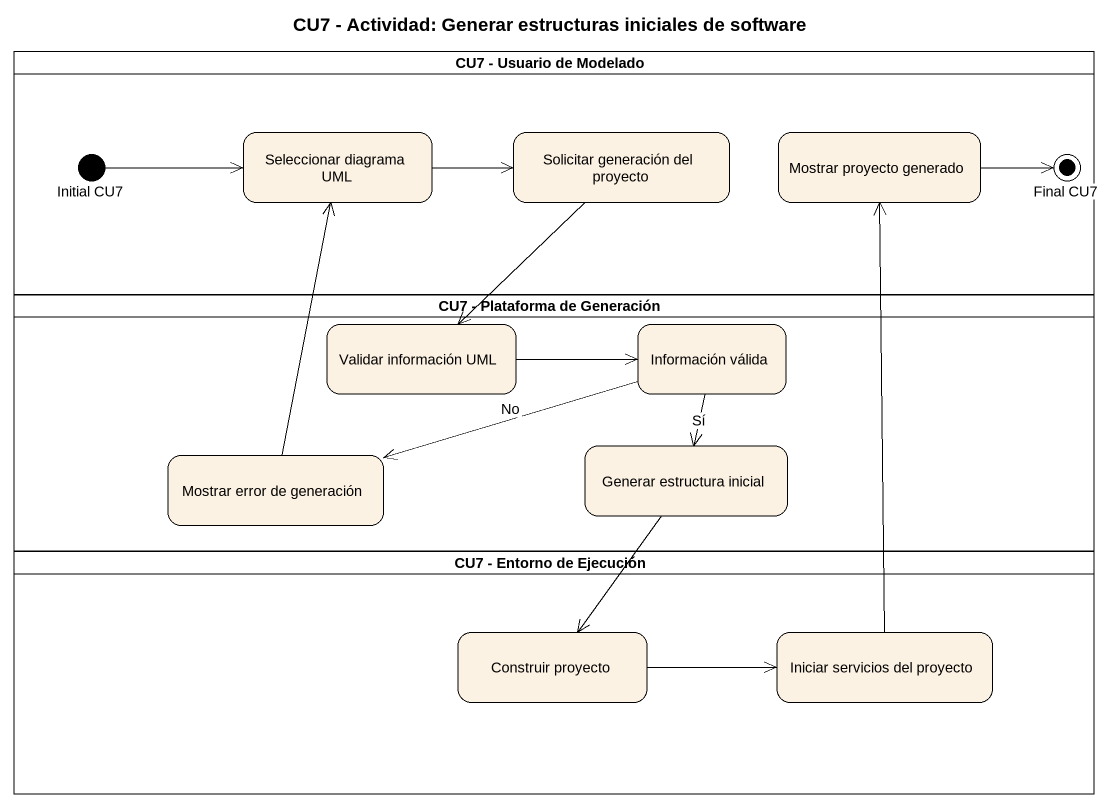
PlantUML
@startuml
title CU7 - Actividad: Generar estructuras iniciales de software
hide empty description
state "CU7 - Usuario de Modelado" as CU7_Usuario_de_Modelado <<partition>> {
  state "Initial CU7" as Initial_CU7 <<start>>
  state "Seleccionar diagrama UML" as Seleccionar_diagrama_UML
  state "Solicitar generación del proyecto" as Solicitar_generación_del
  state "Mostrar proyecto generado" as Mostrar_proyecto_generado
  state "Final CU7" as Final_CU7 <<end>>
}
state "CU7 - Plataforma de Generación" as CU7_Plataforma_de_Generación <<partition>> {
  state "Validar información UML" as Validar_información_UML
  state "Información válida" as Información_válida
  state "Mostrar error de generación" as Mostrar_error_de_generación
  state "Generar estructura inicial" as Generar_estructura_inicial
}
state "CU7 - Entorno de Ejecución" as CU7_Entorno_de_Ejecución <<partition>> {
  state "Construir proyecto" as Construir_proyecto
  state "Iniciar servicios del proyecto" as Iniciar_servicios_del
}
Initial_CU7 -right-> Seleccionar_diagrama_UML
Seleccionar_diagrama_UML -right-> Solicitar_generación_del
Solicitar_generación_del --> Validar_información_UML
Mostrar_proyecto_generado -right-> Final_CU7
Validar_información_UML -right-> Información_válida
Información_válida -left-> Mostrar_error_de_generación : No
Información_válida --> Generar_estructura_inicial : Sí
Mostrar_error_de_generación -up-> Seleccionar_diagrama_UML
Generar_estructura_inicial --> Construir_proyecto
Construir_proyecto -right-> Iniciar_servicios_del
Iniciar_servicios_del -up-> Mostrar_proyecto_generado
@enduml
